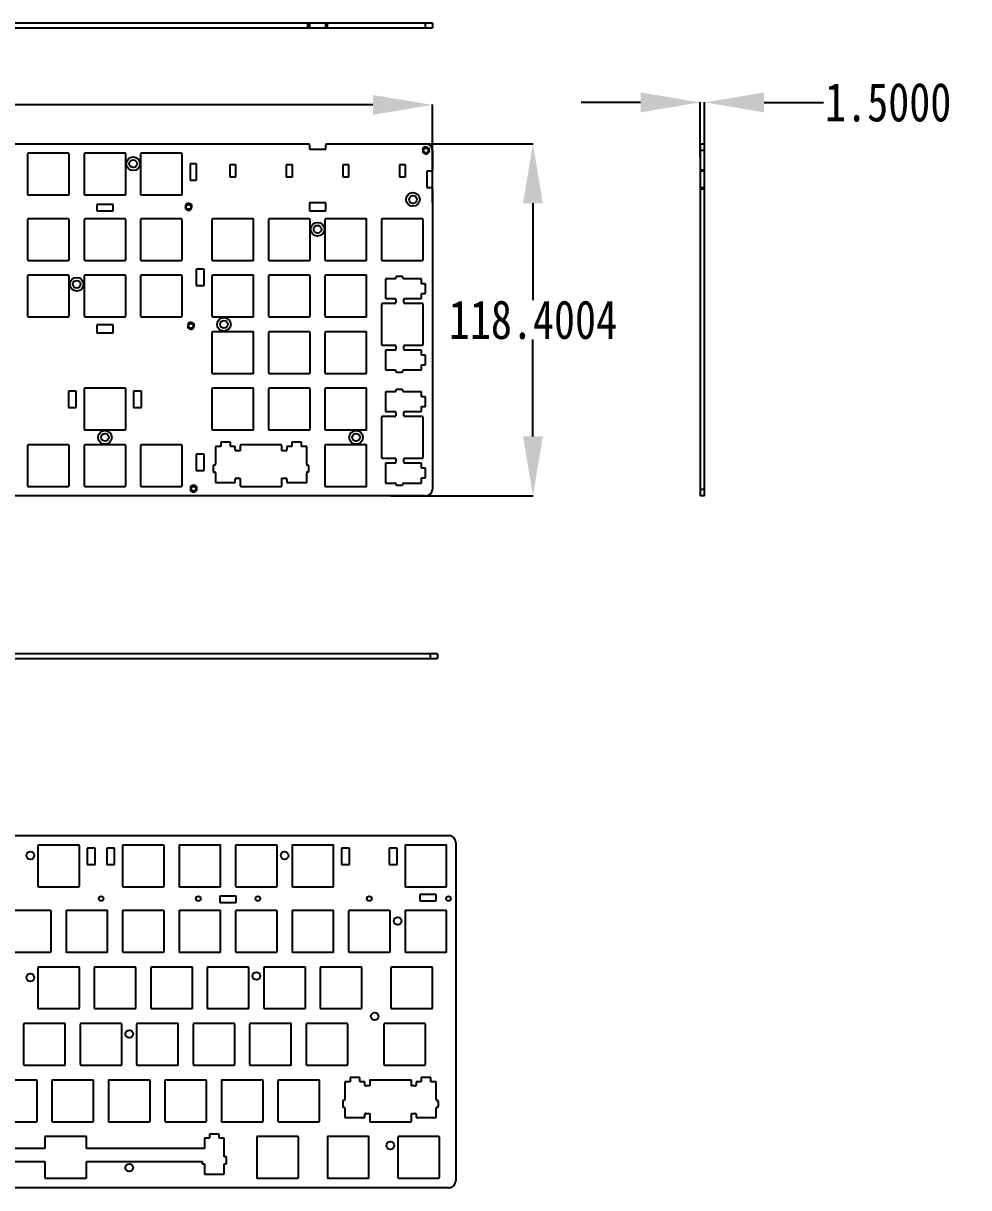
# Model space of a CAD drawing. Header units: inches. Extents: x -279 to 423, y -261 to 131.
# Drawn here: x 105.2 to 423.2, y -260.2 to 131.3 of the extents above; entities that cross this region are included whole.
import ezdxf

# ---------------------------------------------------------------- set-up
doc = ezdxf.new("R2010")
doc.units = ezdxf.units.IN
doc.header["$LTSCALE"] = 3.849519
doc.header["$MEASUREMENT"] = 0
doc.header["$PDMODE"] = 3
doc.header["$PDSIZE"] = 0.3125
doc.layers.get('0').update_dxf_attribs({"linetype": 'CONTINUOUS'})
doc.layers.get('Defpoints').update_dxf_attribs({"linetype": 'CONTINUOUS'})
doc.styles.get("Standard").update_dxf_attribs({"font": 'txt', "width": 0.8})
doc.dimstyles.get("Standard").update_dxf_attribs({"dimtxt": 0.15625, "dimasz": 0.1875, "dimexe": 0.125, "dimexo": 0.0625, "dimgap": 0.09, "dimtad": 0, "dimtih": 1, "dimtoh": 1, "dimzin": 4, "dimdsep": 46, "dimtxsty": 'Standard', "dimblk": '_FILLED', "dimblk1": '_FILLED', "dimblk2": '_FILLED', "dimcen": 0.09, "dimazin": 1, "dimtp": 0.01, "dimtm": 0.01, "dimtfac": 1, "dimtofl": 0, "dimtmove": 0, "dimatfit": 3, "dimldrblk": '_FILLED', "dimfxl": 1, "dimtolj": 1, "dimtzin": 4, "dimarcsym": 0})

# ---------------------------------------------------------------- blocks, each defined once
blk = doc.blocks.new('_FILLED')
at = {"color": 0, "linetype": 'ByBlock'}
blk.add_solid([(0, 0), (-1, 0.167), (-1, -0.167)], dxfattribs=at)
blk = doc.blocks.new('*D1')
at = {"color": 0, "lineweight": -2}
for p, q in [((-186.4, 51.95), (-186.4, 104.01)), ((-166.4, 103.88), (-4.82, 103.88)), ((222.8, 103.88), (61.22, 103.88)), ((242.8, 71.01), (242.8, 104.01))]:
    blk.add_line(p, q, dxfattribs=at)
at = {"layer": 'Defpoints', "color": 0}
for p in [(242.8, 103.88), (242.8, 70.95), (-186.4, 51.89)]:
    blk.add_point(p, dxfattribs=at)
at = {"color": 0, "lineweight": -2, "xscale": 20, "yscale": 20, "zscale": 20, "rotation": 180}
blk.add_blockref('_FILLED', (-186.4, 103.88), dxfattribs=at)
at = {"color": 0, "lineweight": -2, "xscale": 20, "yscale": 20, "zscale": 20}
blk.add_blockref('_FILLED', (242.8, 103.88), dxfattribs=at)
at = {"color": 0, "insert": (28.2, 103.88), "char_height": 13, "attachment_point": 5}
blk.add_mtext('\\A1;429.2010', dxfattribs=at)
blk = doc.blocks.new('*D2')
at = {"color": 0, "lineweight": -2}
for p, q in [((312.85, 104.72), (292.85, 104.72)), ((332.85, 86.23), (332.85, 104.84)), ((334.35, 86.23), (334.35, 104.84)), ((354.35, 104.72), (374.35, 104.72))]:
    blk.add_line(p, q, dxfattribs=at)
at = {"layer": 'Defpoints', "color": 0}
for p in [(334.35, 104.72), (332.85, 86.17), (334.35, 86.17)]:
    blk.add_point(p, dxfattribs=at)
at = {"color": 0, "lineweight": -2, "xscale": 20, "yscale": 20, "zscale": 20}
blk.add_blockref('_FILLED', (332.85, 104.72), dxfattribs=at)
at = {"color": 0, "lineweight": -2, "xscale": 20, "yscale": 20, "zscale": 20, "rotation": 180}
blk.add_blockref('_FILLED', (334.35, 104.72), dxfattribs=at)
at = {"color": 0, "insert": (396.1, 104.72), "char_height": 13, "attachment_point": 5}
blk.add_mtext('\\A1;1.5000', dxfattribs=at)
blk = doc.blocks.new('*D3')
at = {"color": 0, "lineweight": -2}
for p, q in [((228.83, 90.79), (276.76, 90.79)), ((276.63, 70.79), (276.63, 38.18)), ((276.63, -7.61), (276.63, 25)), ((228.83, -27.61), (276.76, -27.61))]:
    blk.add_line(p, q, dxfattribs=at)
at = {"layer": 'Defpoints', "color": 0}
for p in [(228.76, 90.79), (228.76, -27.61), (276.63, -27.61)]:
    blk.add_point(p, dxfattribs=at)
at = {"color": 0, "lineweight": -2, "xscale": 20, "yscale": 20, "zscale": 20}
for p, rotation in [((276.63, 90.79), 90), ((276.63, -27.61), 270)]:
    blk.add_blockref('_FILLED', p, dxfattribs=dict(at, rotation=rotation))
at = {"color": 0, "insert": (276.63, 31.59), "char_height": 13, "attachment_point": 5}
blk.add_mtext('\\A1;118.4004', dxfattribs=at)

msp = doc.modelspace()

# ---------------------------------------------------------------- linework, layer by layer
at = {"color": 7, "linetype": 'Continuous'}
for p, q in [((242.79932, 131.31589), (-186.40168, 131.31589)), ((-186.40168, 129.81589), (242.79932, 129.81589)), ((200.94929, 129.81589), (200.94929, 131.31589)), ((201.44929, 131.31589), (201.44929, 129.81589)), ((206.94929, 129.81589), (206.94929, 131.31589)), ((207.44929, 131.31589), (207.44929, 129.81589)), ((240.49932, 129.81589), (240.49932, 131.31589)), ((242.79932, 131.31589), (242.79932, 129.81589)), ((-184.10168, 90.79466), (200.94929, 90.79466)), ((201.44929, 90.29466), (201.44929, 88.94483)), ((206.94929, 88.94483), (206.94929, 90.29466)), ((207.44929, 90.79466), (240.49932, 90.79466)), ((332.84785, 90.79466), (332.84785, -27.60569)), ((332.84785, 90.79466), (334.34785, 90.79466)), ((334.34785, -27.60569), (334.34785, 90.79466)), ((106.69432, 87.30466), (106.69432, 73.89466)), ((120.39932, 87.59966), (106.98932, 87.59966)), ((120.69432, 73.89466), (120.69432, 87.30466)), ((125.69432, 87.30466), (125.69432, 73.89466)), ((139.39932, 87.59966), (125.98932, 87.59966)), ((139.69432, 73.89466), (139.69432, 87.30466)), ((144.69432, 87.30466), (144.69432, 73.89466)), ((158.39932, 87.59966), (144.98932, 87.59966)), ((158.69432, 73.89466), (158.69432, 87.30466)), ((201.44929, 88.94483), (206.94929, 88.94483)), ((242.79932, 88.49466), (242.79932, 82.09281)), ((334.34785, 88.49466), (332.84785, 88.49466)), ((163.49932, 84.04411), (161.34932, 84.04411)), ((161.34932, 84.04411), (161.34932, 78.54521)), ((163.49932, 78.54521), (163.49932, 84.04411)), ((176.74929, 83.74966), (174.64929, 83.74966)), ((174.64929, 83.74966), (174.64929, 79.64966)), ((176.74929, 79.64966), (176.74929, 83.74966)), ((195.74929, 83.74966), (193.64929, 83.74966)), ((193.64929, 83.74966), (193.64929, 79.64966)), ((195.74929, 79.64966), (195.74929, 83.74966)), ((214.74929, 83.74966), (212.64929, 83.74966)), ((212.64929, 83.74966), (212.64929, 79.64966)), ((214.74929, 79.64966), (214.74929, 83.74966)), ((233.81485, 83.74966), (231.71485, 83.74966)), ((231.71485, 83.74966), (231.71485, 79.64966)), ((233.81485, 79.64966), (233.81485, 83.74966)), ((161.34932, 78.54521), (163.49932, 78.54521)), ((174.64929, 79.64966), (176.74929, 79.64966)), ((193.64929, 79.64966), (195.74929, 79.64966)), ((212.64929, 79.64966), (214.74929, 79.64966)), ((231.71485, 79.64966), (233.81485, 79.64966)), ((242.29932, 81.59281), (240.94915, 81.59281)), ((240.94915, 81.59281), (240.94915, 76.09391)), ((332.84785, 82.09281), (334.34785, 82.09281)), ((334.34785, 81.59281), (332.84785, 81.59281)), ((240.94915, 76.09391), (242.29932, 76.09391)), ((242.79932, 75.59391), (242.79932, -25.30569)), ((332.84785, 76.09391), (334.34785, 76.09391)), ((334.34785, 75.59391), (332.84785, 75.59391)), ((106.98932, 73.59966), (120.39932, 73.59966)), ((125.98932, 73.59966), (139.39932, 73.59966)), ((144.98932, 73.59966), (158.39932, 73.59966)), ((206.94929, 70.89466), (201.44929, 70.89466)), ((201.44929, 70.89466), (201.44929, 68.24466)), ((206.94929, 68.24466), (206.94929, 70.89466)), ((135.44877, 70.39468), (129.94987, 70.39468)), ((129.94987, 70.39468), (129.94987, 68.24468)), ((129.94987, 68.24468), (135.44877, 68.24468)), ((135.44877, 68.24468), (135.44877, 70.39468)), ((201.44929, 68.24466), (206.94929, 68.24466)), ((106.69432, 65.30131), (106.69432, 51.89131)), ((120.39932, 65.59631), (106.98932, 65.59631)), ((120.69432, 51.89131), (120.69432, 65.30131)), ((125.69432, 65.30131), (125.69432, 51.89131)), ((139.39932, 65.59631), (125.98932, 65.59631)), ((139.69432, 51.89131), (139.69432, 65.30131)), ((144.69432, 65.30131), (144.69432, 51.89131)), ((158.39932, 65.59631), (144.98932, 65.59631)), ((158.69432, 51.89131), (158.69432, 65.30131)), ((168.69432, 65.30131), (168.69432, 51.89131)), ((182.39932, 65.59631), (168.98932, 65.59631)), ((182.69432, 51.89131), (182.69432, 65.30131)), ((187.69432, 65.30131), (187.69432, 51.89131)), ((201.39932, 65.59631), (187.98932, 65.59631)), ((201.69432, 51.89131), (201.69432, 65.30131)), ((206.69432, 65.30131), (206.69432, 51.89131)), ((220.39932, 65.59631), (206.98932, 65.59631)), ((220.69432, 51.89131), (220.69432, 65.30131)), ((225.69432, 65.30131), (225.69432, 51.89131)), ((239.39932, 65.59631), (225.98932, 65.59631)), ((239.69432, 51.89131), (239.69432, 65.30131)), ((106.98932, 51.59631), (120.39932, 51.59631)), ((125.98932, 51.59631), (139.39932, 51.59631)), ((144.98932, 51.59631), (158.39932, 51.59631)), ((168.98932, 51.59631), (182.39932, 51.59631)), ((187.98932, 51.59631), (201.39932, 51.59631)), ((206.98932, 51.59631), (220.39932, 51.59631)), ((225.98932, 51.59631), (239.39932, 51.59631)), ((166.05424, 48.64411), (163.40424, 48.64411)), ((163.40424, 48.64411), (163.40424, 43.14521)), ((166.05424, 43.14521), (166.05424, 48.64411)), ((106.69432, 46.30131), (106.69432, 32.89131)), ((120.39932, 46.59631), (106.98932, 46.59631)), ((120.69432, 32.89131), (120.69432, 46.30131)), ((125.69432, 46.30131), (125.69432, 32.89131)), ((139.39932, 46.59631), (125.98932, 46.59631)), ((139.69432, 32.89131), (139.69432, 46.30131)), ((144.69432, 46.30131), (144.69432, 32.89131)), ((158.39932, 46.59631), (144.98932, 46.59631)), ((158.69432, 32.89131), (158.69432, 46.30131)), ((163.40424, 43.14521), (166.05424, 43.14521)), ((168.69432, 46.30131), (168.69432, 32.89131)), ((182.39932, 46.59631), (168.98932, 46.59631)), ((182.69432, 32.89131), (182.69432, 46.30131)), ((187.69432, 46.30131), (187.69432, 32.89131)), ((201.39932, 46.59631), (187.98932, 46.59631)), ((201.69432, 32.89131), (201.69432, 46.30131)), ((206.69432, 46.30131), (206.69432, 32.89131)), ((220.39932, 46.59631), (206.98932, 46.59631)), ((220.69432, 32.89131), (220.69432, 46.30131)), ((230.24432, 45.44631), (227.04432, 45.44631)), ((227.04432, 45.44631), (227.04432, 38.74631)), ((230.54432, 45.87131), (230.54432, 45.74631)), ((232.54432, 46.17131), (230.84432, 46.17131)), ((232.84432, 45.74631), (232.84432, 45.87131)), ((239.14432, 45.44631), (233.14432, 45.44631)), ((239.14432, 43.67131), (239.14432, 45.44631)), ((240.54432, 43.67131), (239.14432, 43.67131)), ((240.54432, 40.42131), (240.54432, 43.67131)), ((239.14432, 40.42131), (240.54432, 40.42131)), ((239.14432, 38.74631), (239.14432, 40.42131)), ((225.69432, 36.77631), (225.69432, 23.40631)), ((230.19432, 37.09131), (226.00932, 37.09131)), ((227.04432, 38.74631), (230.19432, 38.74631)), ((230.49432, 38.44631), (230.49432, 37.39131)), ((233.19432, 37.39131), (233.19432, 38.44631)), ((233.49432, 38.74631), (239.14432, 38.74631)), ((239.37932, 37.09131), (233.49432, 37.09131)), ((239.69432, 23.40631), (239.69432, 36.77631)), ((106.98932, 32.59631), (120.39932, 32.59631)), ((125.98932, 32.59631), (139.39932, 32.59631)), ((144.98932, 32.59631), (158.39932, 32.59631)), ((168.98932, 32.59631), (182.39932, 32.59631)), ((187.98932, 32.59631), (201.39932, 32.59631)), ((206.98932, 32.59631), (220.39932, 32.59631)), ((135.44877, 29.94466), (129.94987, 29.94466)), ((129.94987, 29.94466), (129.94987, 27.29466)), ((135.44877, 27.29466), (135.44877, 29.94466)), ((182.39932, 27.59631), (168.98932, 27.59631)), ((201.39932, 27.59631), (187.98932, 27.59631)), ((220.39932, 27.59631), (206.98932, 27.59631)), ((129.94987, 27.29466), (135.44877, 27.29466)), ((168.69432, 27.30131), (168.69432, 13.89131)), ((182.69432, 13.89131), (182.69432, 27.30131)), ((187.69432, 27.30131), (187.69432, 13.89131)), ((201.69432, 13.89131), (201.69432, 27.30131)), ((206.69432, 27.30131), (206.69432, 13.89131)), ((220.69432, 13.89131), (220.69432, 27.30131)), ((226.00932, 23.09131), (230.19432, 23.09131)), ((230.19432, 21.44631), (227.04432, 21.44631)), ((227.04432, 21.44631), (227.04432, 14.74631)), ((230.49432, 22.79131), (230.49432, 21.74631)), ((233.19432, 21.74631), (233.19432, 22.79131)), ((233.49432, 23.09131), (239.37932, 23.09131)), ((239.14432, 21.44631), (233.49432, 21.44631)), ((239.14432, 19.77131), (239.14432, 21.44631)), ((240.54432, 19.77131), (239.14432, 19.77131)), ((240.54432, 16.52131), (240.54432, 19.77131)), ((239.14432, 16.52131), (240.54432, 16.52131)), ((239.14432, 14.74631), (239.14432, 16.52131)), ((168.98932, 13.59631), (182.39932, 13.59631)), ((187.98932, 13.59631), (201.39932, 13.59631)), ((206.98932, 13.59631), (220.39932, 13.59631)), ((227.04432, 14.74631), (230.24432, 14.74631)), ((230.54432, 14.44631), (230.54432, 14.32131)), ((230.84432, 14.02131), (232.54432, 14.02131)), ((232.84432, 14.32131), (232.84432, 14.44631)), ((233.14432, 14.74631), (239.14432, 14.74631)), ((125.69432, 8.30131), (125.69432, -5.10869)), ((139.39932, 8.59631), (125.98932, 8.59631)), ((139.69432, -5.10869), (139.69432, 8.30131)), ((168.69432, 8.30131), (168.69432, -5.10869)), ((182.39932, 8.59631), (168.98932, 8.59631)), ((182.69432, -5.10869), (182.69432, 8.30131)), ((187.69432, 8.30131), (187.69432, -5.10869)), ((201.39932, 8.59631), (187.98932, 8.59631)), ((201.69432, -5.10869), (201.69432, 8.30131)), ((206.69432, 8.30131), (206.69432, -5.10869)), ((220.39932, 8.59631), (206.98932, 8.59631)), ((220.69432, -5.10869), (220.69432, 8.30131)), ((230.54432, 7.87131), (230.54432, 7.74631)), ((232.54432, 8.17131), (230.84432, 8.17131)), ((232.84432, 7.74631), (232.84432, 7.87131)), ((123.04932, 7.64411), (120.39932, 7.64411)), ((120.39932, 7.64411), (120.39932, 2.14521)), ((123.04932, 2.14521), (123.04932, 7.64411)), ((144.99932, 7.64411), (142.34932, 7.64411)), ((142.34932, 7.64411), (142.34932, 2.14521)), ((144.99932, 2.14521), (144.99932, 7.64411)), ((230.24432, 7.44631), (227.04432, 7.44631)), ((227.04432, 7.44631), (227.04432, 0.74631)), ((239.14432, 7.44631), (233.14432, 7.44631)), ((239.14432, 5.67131), (239.14432, 7.44631)), ((240.54432, 5.67131), (239.14432, 5.67131)), ((240.54432, 2.42131), (240.54432, 5.67131)), ((120.39932, 2.14521), (123.04932, 2.14521)), ((142.34932, 2.14521), (144.99932, 2.14521)), ((227.04432, 0.74631), (230.19432, 0.74631)), ((230.49432, 0.44631), (230.49432, -0.60869)), ((233.19432, -0.60869), (233.19432, 0.44631)), ((233.49432, 0.74631), (239.14432, 0.74631)), ((239.14432, 2.42131), (240.54432, 2.42131)), ((239.14432, 0.74631), (239.14432, 2.42131)), ((225.69432, -1.22369), (225.69432, -14.59369)), ((230.19432, -0.90869), (226.00932, -0.90869)), ((239.37932, -0.90869), (233.49432, -0.90869)), ((239.69432, -14.59369), (239.69432, -1.22369)), ((125.98932, -5.40369), (139.39932, -5.40369)), ((168.98932, -5.40369), (182.39932, -5.40369)), ((187.98932, -5.40369), (201.39932, -5.40369)), ((206.98932, -5.40369), (220.39932, -5.40369)), ((106.69432, -10.69869), (106.69432, -24.10869)), ((120.39932, -10.40369), (106.98932, -10.40369)), ((120.69432, -24.10869), (120.69432, -10.69869)), ((125.69432, -10.69869), (125.69432, -24.10869)), ((139.39932, -10.40369), (125.98932, -10.40369)), ((139.69432, -24.10869), (139.69432, -10.69869)), ((144.69432, -10.69869), (144.69432, -24.10869)), ((158.39932, -10.40369), (144.98932, -10.40369)), ((158.69432, -24.10869), (158.69432, -10.69869)), ((171.61932, -10.95369), (169.84432, -10.95369)), ((169.84432, -10.95369), (169.84432, -16.95369)), ((174.86932, -9.55369), (171.61932, -9.55369)), ((171.61932, -9.55369), (171.61932, -10.95369)), ((174.86932, -10.95369), (174.86932, -9.55369)), ((176.54432, -10.95369), (174.86932, -10.95369)), ((176.54432, -12.10369), (176.54432, -10.95369)), ((178.19932, -10.71869), (178.19932, -12.40369)), ((191.88432, -10.40369), (178.51432, -10.40369)), ((192.19932, -12.40369), (192.19932, -10.71869)), ((195.51932, -10.95369), (193.84432, -10.95369)), ((193.84432, -10.95369), (193.84432, -12.10369)), ((198.76932, -9.55369), (195.51932, -9.55369)), ((195.51932, -9.55369), (195.51932, -10.95369)), ((198.76932, -10.95369), (198.76932, -9.55369)), ((200.54432, -10.95369), (198.76932, -10.95369)), ((200.54432, -16.95369), (200.54432, -10.95369)), ((206.69432, -10.69869), (206.69432, -24.10869)), ((220.39932, -10.40369), (206.98932, -10.40369)), ((220.69432, -24.10869), (220.69432, -10.69869)), ((166.05424, -13.57498), (163.40424, -13.57498)), ((163.40424, -13.57498), (163.40424, -19.07499)), ((166.05424, -19.07498), (166.05424, -13.57498)), ((178.19932, -12.40369), (176.84432, -12.40369)), ((193.54432, -12.40369), (192.19932, -12.40369)), ((226.00932, -14.90869), (230.19432, -14.90869)), ((230.49432, -15.20869), (230.49432, -16.25369)), ((233.19432, -16.25369), (233.19432, -15.20869)), ((233.49432, -14.90869), (239.37932, -14.90869)), ((163.40424, -19.07499), (166.05424, -19.07498)), ((169.11932, -17.55369), (169.11932, -19.25369)), ((169.54432, -17.25369), (169.41932, -17.25369)), ((169.41932, -19.55369), (169.54432, -19.55369)), ((200.96932, -17.25369), (200.84432, -17.25369)), ((200.84432, -19.55369), (200.96932, -19.55369)), ((201.26932, -19.25369), (201.26932, -17.55369)), ((230.19432, -16.55369), (227.04432, -16.55369)), ((227.04432, -16.55369), (227.04432, -23.25369)), ((239.14432, -16.55369), (233.49432, -16.55369)), ((239.14432, -18.22869), (239.14432, -16.55369)), ((240.54432, -18.22869), (239.14432, -18.22869)), ((240.54432, -21.47869), (240.54432, -18.22869)), ((169.84432, -19.85369), (169.84432, -23.05369)), ((169.84432, -23.05369), (176.54432, -23.05369)), ((176.54432, -23.05369), (176.54432, -21.90369)), ((176.84432, -21.60369), (178.19932, -21.60369)), ((178.19932, -21.60369), (178.19932, -24.08869)), ((192.19932, -21.60369), (193.54432, -21.60369)), ((192.19932, -24.08869), (192.19932, -21.60369)), ((193.84432, -21.90369), (193.84432, -23.05369)), ((193.84432, -23.05369), (200.54432, -23.05369)), ((200.54432, -23.05369), (200.54432, -19.85369)), ((227.04432, -23.25369), (230.24432, -23.25369)), ((233.14432, -23.25369), (239.14432, -23.25369)), ((239.14432, -21.47869), (240.54432, -21.47869)), ((239.14432, -23.25369), (239.14432, -21.47869)), ((106.98932, -24.40369), (120.39932, -24.40369)), ((125.98932, -24.40369), (139.39932, -24.40369)), ((144.98932, -24.40369), (158.39932, -24.40369)), ((178.51432, -24.40369), (191.88432, -24.40369)), ((206.98932, -24.40369), (220.39932, -24.40369)), ((230.54432, -23.55369), (230.54432, -23.67869)), ((230.84432, -23.97869), (232.54432, -23.97869)), ((232.84432, -23.67869), (232.84432, -23.55369)), ((332.84785, -25.30569), (334.34785, -25.30569)), ((240.49932, -27.60569), (-184.10168, -27.60569)), ((334.34785, -27.60569), (332.84785, -27.60569)), ((244.51434, -80.70435), (-184.68666, -80.70435)), ((-184.68666, -82.20435), (244.51434, -82.20435)), ((242.21434, -82.20435), (242.21434, -80.70435)), ((244.51434, -80.70435), (244.51434, -82.20435)), ((-136.64358, -141.78159), (248.40739, -141.78159)), ((250.70739, -144.08159), (250.70739, -257.88194)), ((110.11139, -145.27159), (110.11139, -158.68159)), ((123.81639, -144.97659), (110.40639, -144.97659)), ((124.11139, -158.68159), (124.11139, -145.27159)), ((126.75644, -146.03214), (126.75642, -151.53104)), ((129.40643, -146.03214), (126.75644, -146.03214)), ((129.40642, -151.53104), (129.40643, -146.03214)), ((135.95644, -146.03214), (133.30644, -146.03214)), ((133.30644, -146.03214), (133.30646, -151.53104)), ((135.95646, -151.53104), (135.95644, -146.03214)), ((138.61139, -145.27159), (138.61139, -158.68159)), ((152.31639, -144.97659), (138.90639, -144.97659)), ((152.61139, -158.68159), (152.61139, -145.27159)), ((157.61139, -145.27159), (157.61139, -158.68159)), ((171.31639, -144.97659), (157.90639, -144.97659)), ((171.61139, -158.68159), (171.61139, -145.27159)), ((176.61139, -145.27159), (176.61139, -158.68159)), ((190.31639, -144.97659), (176.90639, -144.97659)), ((190.61139, -158.68159), (190.61139, -145.27159)), ((195.61139, -145.27159), (195.61139, -158.68159)), ((209.31639, -144.97659), (195.90639, -144.97659)), ((209.61139, -158.68159), (209.61139, -145.27159)), ((214.90637, -146.03214), (212.25637, -146.03214)), ((212.25637, -146.03214), (212.25637, -151.53104)), ((214.90637, -151.53104), (214.90637, -146.03214)), ((230.95644, -146.03214), (228.30644, -146.03214)), ((228.30644, -146.03214), (228.30646, -151.53104)), ((230.95646, -151.53104), (230.95644, -146.03214)), ((233.61139, -145.27159), (233.61139, -158.68159)), ((247.31639, -144.97659), (233.90639, -144.97659)), ((247.61139, -158.68159), (247.61139, -145.27159)), ((126.75642, -151.53104), (129.40642, -151.53104)), ((133.30646, -151.53104), (135.95646, -151.53104)), ((212.25637, -151.53104), (214.90637, -151.53104)), ((228.30646, -151.53104), (230.95646, -151.53104)), ((110.40639, -158.97659), (123.81639, -158.97659)), ((138.90639, -158.97659), (152.31639, -158.97659)), ((157.90639, -158.97659), (171.31639, -158.97659)), ((176.90639, -158.97659), (190.31639, -158.97659)), ((195.90639, -158.97659), (209.31639, -158.97659)), ((233.90639, -158.97659), (247.31639, -158.97659)), ((176.85587, -162.18158), (171.35697, -162.18158)), ((171.35697, -162.18158), (171.35697, -164.33158)), ((171.35697, -164.33158), (176.85587, -164.33158)), ((176.85587, -164.33158), (176.85587, -162.18158)), ((244.12641, -161.63159), (238.62637, -161.63159)), ((238.62637, -161.63159), (238.62637, -163.78159)), ((238.62637, -163.78159), (244.12641, -163.78159)), ((244.12641, -163.78159), (244.12641, -161.63159)), ((114.31639, -166.97994), (100.90639, -166.97994)), ((114.61139, -180.68494), (114.61139, -167.27494)), ((119.61139, -167.27494), (119.61139, -180.68494)), ((133.31639, -166.97994), (119.90639, -166.97994)), ((133.61139, -180.68494), (133.61139, -167.27494)), ((152.31639, -166.97994), (138.61139, -166.97994)), ((138.61139, -166.97994), (138.61139, -180.68494)), ((152.61139, -180.68494), (152.61139, -167.27494)), ((157.61139, -167.27494), (157.61139, -180.68494)), ((171.31639, -166.97994), (157.90639, -166.97994)), ((171.61139, -180.68494), (171.61139, -167.27494)), ((176.61139, -167.27494), (176.61139, -180.68494)), ((190.31639, -166.97994), (176.90639, -166.97994)), ((190.61139, -180.68494), (190.61139, -167.27494)), ((195.61139, -167.27494), (195.61139, -180.68494)), ((209.31639, -166.97994), (195.90639, -166.97994)), ((209.61139, -180.68494), (209.61139, -167.27494)), ((214.61139, -167.27494), (214.61139, -180.68494)), ((228.31639, -166.97994), (214.90639, -166.97994)), ((228.61139, -180.68494), (228.61139, -167.27494)), ((233.61139, -167.27494), (233.61139, -180.68494)), ((247.31639, -166.97994), (233.90639, -166.97994)), ((247.61139, -180.68494), (247.61139, -167.27494)), ((100.90639, -180.97994), (114.31639, -180.97994)), ((119.90639, -180.97994), (133.31639, -180.97994)), ((138.90639, -180.97994), (152.31639, -180.97994)), ((157.90639, -180.97994), (171.31639, -180.97994)), ((176.90639, -180.97994), (190.31639, -180.97994)), ((195.90639, -180.97994), (209.31639, -180.97994)), ((214.90639, -180.97994), (228.31639, -180.97994)), ((233.90639, -180.97994), (247.31639, -180.97994)), ((110.11139, -186.27494), (110.11139, -199.68494)), ((123.81639, -185.97994), (110.40639, -185.97994)), ((124.11139, -199.68494), (124.11139, -186.27494)), ((129.11139, -186.27494), (129.11139, -199.68494)), ((142.81639, -185.97994), (129.40639, -185.97994)), ((143.11139, -199.68494), (143.11139, -186.27494)), ((148.11139, -186.27494), (148.11139, -199.68494)), ((162.11139, -185.97994), (148.40639, -185.97994)), ((162.11139, -199.97994), (162.11139, -185.97994)), ((180.81639, -185.97994), (167.11139, -185.97994)), ((167.11139, -185.97994), (167.11139, -199.97994)), ((181.11139, -199.68494), (181.11139, -186.27494)), ((186.11139, -186.27494), (186.11139, -199.68494)), ((199.81639, -185.97994), (186.40639, -185.97994)), ((200.11139, -199.68494), (200.11139, -186.27494)), ((205.11139, -186.27494), (205.11139, -199.68494)), ((218.81639, -185.97994), (205.40639, -185.97994)), ((219.11139, -199.68494), (219.11139, -186.27494)), ((228.86139, -186.27494), (228.86139, -199.68494)), ((242.56639, -185.97994), (229.15639, -185.97994)), ((242.86139, -199.68494), (242.86139, -186.27494)), ((110.40639, -199.97994), (123.81639, -199.97994)), ((129.40639, -199.97994), (142.81639, -199.97994)), ((148.40639, -199.97994), (162.11139, -199.97994)), ((167.11139, -199.97994), (180.81639, -199.97994)), ((186.40639, -199.97994), (199.81639, -199.97994)), ((205.40639, -199.97994), (218.81639, -199.97994)), ((229.15639, -199.97994), (242.56639, -199.97994)), ((105.36139, -205.27494), (105.36139, -218.68494)), ((119.06639, -204.97994), (105.65639, -204.97994)), ((119.36139, -218.68494), (119.36139, -205.27494)), ((124.36139, -205.27494), (124.36139, -218.68494)), ((138.06639, -204.97994), (124.65639, -204.97994)), ((138.36139, -218.68494), (138.36139, -205.27494)), ((143.36139, -205.27494), (143.36139, -218.68494)), ((157.06639, -204.97994), (143.65639, -204.97994)), ((157.36139, -218.68494), (157.36139, -205.27494)), ((162.36139, -205.27494), (162.36139, -218.68494)), ((176.06639, -204.97994), (162.65639, -204.97994)), ((176.36139, -218.68494), (176.36139, -205.27494)), ((181.36139, -205.27494), (181.36139, -218.68494)), ((195.06639, -204.97994), (181.65639, -204.97994)), ((195.36139, -218.68494), (195.36139, -205.27494)), ((200.36139, -205.27494), (200.36139, -218.68494)), ((214.06639, -204.97994), (200.65639, -204.97994)), ((214.36139, -218.68494), (214.36139, -205.27494)), ((226.48639, -205.27494), (226.48639, -218.68494)), ((240.19139, -204.97994), (226.78139, -204.97994)), ((240.48639, -218.68494), (240.48639, -205.27494)), ((105.65639, -218.97994), (119.06639, -218.97994)), ((124.65639, -218.97994), (138.06639, -218.97994)), ((143.65639, -218.97994), (157.06639, -218.97994)), ((162.65639, -218.97994), (176.06639, -218.97994)), ((181.65639, -218.97994), (195.06639, -218.97994)), ((200.65639, -218.97994), (214.06639, -218.97994)), ((226.78139, -218.97994), (240.19139, -218.97994)), ((218.41639, -223.12994), (215.16639, -223.12994)), ((215.16639, -223.12994), (215.16639, -224.52994)), ((218.41639, -224.52994), (218.41639, -223.12994)), ((242.31639, -223.12994), (239.06639, -223.12994)), ((239.06639, -223.12994), (239.06639, -224.52994)), ((242.31639, -224.52994), (242.31639, -223.12994)), ((109.56639, -223.97994), (96.15639, -223.97994)), ((109.86139, -237.68494), (109.86139, -224.27494)), ((114.86139, -224.27494), (114.86139, -237.68494)), ((128.56639, -223.97994), (115.15639, -223.97994)), ((128.86139, -237.68494), (128.86139, -224.27494)), ((133.86139, -224.27494), (133.86139, -237.68494)), ((147.56639, -223.97994), (134.15639, -223.97994)), ((147.86139, -237.68494), (147.86139, -224.27494)), ((152.86139, -224.27494), (152.86139, -237.68494)), ((166.56639, -223.97994), (153.15639, -223.97994)), ((166.86139, -237.68494), (166.86139, -224.27494)), ((171.86139, -224.27494), (171.86139, -237.68494)), ((185.56639, -223.97994), (172.15639, -223.97994)), ((185.86139, -237.68494), (185.86139, -224.27494)), ((190.86139, -224.27494), (190.86139, -237.68494)), ((204.56639, -223.97994), (191.15639, -223.97994)), ((204.86139, -237.68494), (204.86139, -224.27494)), ((215.16639, -224.52994), (213.39139, -224.52994)), ((213.39139, -224.52994), (213.39139, -230.52994)), ((220.09139, -224.52994), (218.41639, -224.52994)), ((220.09139, -225.67994), (220.09139, -224.52994)), ((221.73639, -225.97994), (220.39139, -225.97994)), ((221.73639, -224.29494), (221.73639, -225.97994)), ((235.42139, -223.97994), (222.05139, -223.97994)), ((235.73639, -225.97994), (235.73639, -224.29494)), ((237.09139, -225.97994), (235.73639, -225.97994)), ((239.06639, -224.52994), (237.39139, -224.52994)), ((237.39139, -224.52994), (237.39139, -225.67994)), ((244.09139, -224.52994), (242.31639, -224.52994)), ((244.09139, -230.52994), (244.09139, -224.52994)), ((213.09139, -230.82994), (212.96639, -230.82994)), ((244.51639, -230.82994), (244.39139, -230.82994)), ((212.66639, -231.12994), (212.66639, -232.82994)), ((212.96639, -233.12994), (213.09139, -233.12994)), ((213.39139, -233.42994), (213.39139, -236.62994)), ((244.09139, -236.62994), (244.09139, -233.42994)), ((244.39139, -233.12994), (244.51639, -233.12994)), ((244.81639, -232.82994), (244.81639, -231.12994)), ((96.15639, -237.97994), (109.56639, -237.97994)), ((115.15639, -237.97994), (128.56639, -237.97994)), ((134.15639, -237.97994), (147.56639, -237.97994)), ((153.15639, -237.97994), (166.56639, -237.97994)), ((172.15639, -237.97994), (185.56639, -237.97994)), ((191.15639, -237.97994), (204.56639, -237.97994)), ((213.39139, -236.62994), (220.09139, -236.62994)), ((220.09139, -236.62994), (220.09139, -235.47994)), ((220.39139, -235.17994), (221.73639, -235.17994)), ((221.73639, -235.17994), (221.73639, -237.66494)), ((222.05139, -237.97994), (235.42139, -237.97994)), ((235.73639, -235.17994), (237.09139, -235.17994)), ((235.73639, -237.66494), (235.73639, -235.17994)), ((237.39139, -235.47994), (237.39139, -236.62994)), ((237.39139, -236.62994), (244.09139, -236.62994)), ((171.16139, -242.12994), (167.91139, -242.12994)), ((167.91139, -242.12994), (167.91139, -243.52994)), ((171.16139, -243.52994), (171.16139, -242.12994)), ((126.48639, -242.97994), (112.48639, -242.97994)), ((112.48639, -242.97994), (112.48639, -247.02994)), ((126.48639, -247.02994), (126.48639, -242.97994)), ((167.91139, -243.52994), (166.13639, -243.52994)), ((166.13639, -243.52994), (166.13639, -247.02994)), ((172.83639, -243.52994), (171.16139, -243.52994)), ((172.83639, -249.82994), (172.83639, -243.52994)), ((183.73639, -243.27494), (183.73639, -256.68494)), ((197.44139, -242.97994), (184.03139, -242.97994)), ((197.73639, -256.68494), (197.73639, -243.27494)), ((207.48639, -243.27494), (207.48639, -256.68494)), ((221.19139, -242.97994), (207.78139, -242.97994)), ((221.48639, -256.68494), (221.48639, -243.27494)), ((231.23639, -243.27494), (231.23639, -256.68494)), ((244.94139, -242.97994), (231.53139, -242.97994)), ((245.23639, -256.68494), (245.23639, -243.27494)), ((112.48639, -247.02994), (72.83639, -247.02994)), ((166.13639, -247.02994), (126.48639, -247.02994)), ((173.56139, -249.82994), (172.83639, -249.82994)), ((173.56139, -252.12994), (173.56139, -249.82994)), ((73.56139, -251.32994), (112.48639, -251.32994)), ((112.48639, -251.32994), (112.48639, -256.97994)), ((126.48639, -251.32994), (165.41139, -251.32994)), ((126.48639, -256.97994), (126.48639, -251.32994)), ((165.41139, -251.32994), (165.41139, -252.12994)), ((165.41139, -252.12994), (166.13639, -252.12994)), ((166.13639, -252.12994), (166.13639, -255.62994)), ((172.83639, -252.12994), (173.56139, -252.12994)), ((172.83639, -255.62994), (172.83639, -252.12994)), ((112.48639, -256.97994), (126.48639, -256.97994)), ((166.13639, -255.62994), (172.83639, -255.62994)), ((184.03139, -256.97994), (197.44139, -256.97994)), ((207.78139, -256.97994), (221.19139, -256.97994)), ((231.53139, -256.97994), (244.94139, -256.97994)), ((248.40739, -260.18194), (-176.19361, -260.18194))]:
    msp.add_line(p, q, dxfattribs=at)
for centre, radius in [((142.19432, 84.08466), 2.3), ((240.64529, 88.54064), 0.8), ((142.19432, 84.08466), 1.3), ((236.27632, 72.08131), 2.3), ((236.27632, 72.08131), 1.3), ((160.8, 69.59466), 0.8), ((204.19432, 62.08131), 2.3), ((204.19432, 62.08131), 1.3), ((123.19432, 43.58131), 2.3), ((123.19432, 43.58131), 1.3), ((172.70932, 30.09631), 2.3), ((172.70932, 30.09631), 1.3), ((161.59932, 29.58535), 0.8), ((132.69432, -7.90369), 2.3), ((132.69432, -7.90369), 1.3), ((217.17932, -7.90369), 2.3), ((217.17932, -7.90369), 1.3), ((162.49932, -25.17034), 0.8), ((107.61139, -148.49159), 1.3), ((193.11139, -148.49159), 1.3), ((131.39607, -162.98159), 0.8), ((164.10642, -162.98159), 0.8), ((184.10642, -162.98159), 0.8), ((221.60643, -162.98159), 0.8), ((248.1964, -162.98159), 0.8), ((231.11139, -170.49494), 1.3), ((183.61139, -188.99494), 1.3), ((107.61139, -189.49494), 1.3), ((223.43639, -202.59494), 1.3), ((140.86139, -208.49494), 1.3), ((228.69139, -245.99494), 1.3), ((140.86139, -253.46494), 1.3)]:
    msp.add_circle(centre, radius, dxfattribs=at)
for centre, radius, start, end in [((200.94929, 90.29466), 0.5, 0, 90), ((207.44929, 90.29466), 0.5, 90, 180), ((240.49932, 88.49466), 2.3, 0, 90), ((106.98932, 87.30466), 0.295, 90, 180), ((120.39932, 87.30466), 0.295, 0, 90), ((125.98932, 87.30466), 0.295, 90, 180), ((139.39932, 87.30466), 0.295, 0, 90), ((144.98932, 87.30466), 0.295, 90, 180), ((158.39932, 87.30466), 0.295, 0, 90), ((240.64529, 88.54064), 1.15, 180, 176.3942034), ((242.29932, 82.09281), 0.5, 270, 360), ((242.29932, 75.59391), 0.5, 0, 90), ((106.98932, 73.89466), 0.295, 180, 270), ((120.39932, 73.89466), 0.295, 270, 360), ((125.98932, 73.89466), 0.295, 180, 270), ((139.39932, 73.89466), 0.295, 270, 360), ((144.98932, 73.89466), 0.295, 180, 270), ((158.39932, 73.89466), 0.295, 270, 360), ((160.8, 69.59466), 1.15, 180, 176.3942034), ((106.98932, 65.30131), 0.295, 90, 180), ((120.39932, 65.30131), 0.295, 0, 90), ((125.98932, 65.30131), 0.295, 90, 180), ((139.39932, 65.30131), 0.295, 0, 90), ((144.98932, 65.30131), 0.295, 90, 180), ((158.39932, 65.30131), 0.295, 0, 90), ((168.98932, 65.30131), 0.295, 90, 180), ((182.39932, 65.30131), 0.295, 0, 90), ((187.98932, 65.30131), 0.295, 90, 180), ((201.39932, 65.30131), 0.295, 0, 90), ((206.98932, 65.30131), 0.295, 90, 180), ((220.39932, 65.30131), 0.295, 0, 90), ((225.98932, 65.30131), 0.295, 90, 180), ((239.39932, 65.30131), 0.295, 0, 90), ((106.98932, 51.89131), 0.295, 180, 270), ((120.39932, 51.89131), 0.295, 270, 360), ((125.98932, 51.89131), 0.295, 180, 270), ((139.39932, 51.89131), 0.295, 270, 360), ((144.98932, 51.89131), 0.295, 180, 270), ((158.39932, 51.89131), 0.295, 270, 360), ((168.98932, 51.89131), 0.295, 180, 270), ((182.39932, 51.89131), 0.295, 270, 360), ((187.98932, 51.89131), 0.295, 180, 270), ((201.39932, 51.89131), 0.295, 270, 360), ((206.98932, 51.89131), 0.295, 180, 270), ((220.39932, 51.89131), 0.295, 270, 360), ((225.98932, 51.89131), 0.295, 180, 270), ((239.39932, 51.89131), 0.295, 270, 360), ((106.98932, 46.30131), 0.295, 90, 180), ((120.39932, 46.30131), 0.295, 0, 90), ((125.98932, 46.30131), 0.295, 90, 180), ((139.39932, 46.30131), 0.295, 0, 90), ((144.98932, 46.30131), 0.295, 90, 180), ((158.39932, 46.30131), 0.295, 0, 90), ((168.98932, 46.30131), 0.295, 90, 180), ((182.39932, 46.30131), 0.295, 0, 90), ((187.98932, 46.30131), 0.295, 90, 180), ((201.39932, 46.30131), 0.295, 0, 90), ((206.98932, 46.30131), 0.295, 90, 180), ((220.39932, 46.30131), 0.295, 0, 90), ((230.24432, 45.74631), 0.3, 270, 360), ((230.84432, 45.87131), 0.3, 90, 180), ((232.54432, 45.87131), 0.3, 0, 90), ((233.14432, 45.74631), 0.3, 180, 270), ((226.00932, 36.77631), 0.315, 90, 180), ((230.19432, 38.44631), 0.3, 0, 90), ((230.19432, 37.39131), 0.3, 270, 360), ((233.49432, 38.44631), 0.3, 90, 180), ((233.49432, 37.39131), 0.3, 180, 270), ((239.37932, 36.77631), 0.315, 0, 90), ((106.98932, 32.89131), 0.295, 180, 270), ((120.39932, 32.89131), 0.295, 270, 360), ((125.98932, 32.89131), 0.295, 180, 270), ((139.39932, 32.89131), 0.295, 270, 360), ((144.98932, 32.89131), 0.295, 180, 270), ((158.39932, 32.89131), 0.295, 270, 360), ((168.98932, 32.89131), 0.295, 180, 270), ((182.39932, 32.89131), 0.295, 270, 360), ((187.98932, 32.89131), 0.295, 180, 270), ((201.39932, 32.89131), 0.295, 270, 360), ((206.98932, 32.89131), 0.295, 180, 270), ((220.39932, 32.89131), 0.295, 270, 360), ((161.59932, 29.58535), 1.15, 180, 176.3942034), ((168.98932, 27.30131), 0.295, 90, 180), ((182.39932, 27.30131), 0.295, 0, 90), ((187.98932, 27.30131), 0.295, 90, 180), ((201.39932, 27.30131), 0.295, 0, 90), ((206.98932, 27.30131), 0.295, 90, 180), ((220.39932, 27.30131), 0.295, 0, 90), ((226.00932, 23.40631), 0.315, 180, 270), ((230.19432, 22.79131), 0.3, 0, 90), ((230.19432, 21.74631), 0.3, 270, 360), ((233.49432, 22.79131), 0.3, 90, 180), ((233.49432, 21.74631), 0.3, 180, 270), ((239.37932, 23.40631), 0.315, 270, 360), ((168.98932, 13.89131), 0.295, 180, 270), ((182.39932, 13.89131), 0.295, 270, 360), ((187.98932, 13.89131), 0.295, 180, 270), ((201.39932, 13.89131), 0.295, 270, 360), ((206.98932, 13.89131), 0.295, 180, 270), ((220.39932, 13.89131), 0.295, 270, 360), ((230.24432, 14.44631), 0.3, 0, 90), ((230.84432, 14.32131), 0.3, 180, 270), ((232.54432, 14.32131), 0.3, 270, 360), ((233.14432, 14.44631), 0.3, 90, 180), ((125.98932, 8.30131), 0.295, 90, 180), ((139.39932, 8.30131), 0.295, 0, 90), ((168.98932, 8.30131), 0.295, 90, 180), ((182.39932, 8.30131), 0.295, 0, 90), ((187.98932, 8.30131), 0.295, 90, 180), ((201.39932, 8.30131), 0.295, 0, 90), ((206.98932, 8.30131), 0.295, 90, 180), ((220.39932, 8.30131), 0.295, 0, 90), ((230.84432, 7.87131), 0.3, 90, 180), ((232.54432, 7.87131), 0.3, 0, 90), ((230.24432, 7.74631), 0.3, 270, 360), ((233.14432, 7.74631), 0.3, 180, 270), ((230.19432, 0.44631), 0.3, 0, 90), ((233.49432, 0.44631), 0.3, 90, 180), ((226.00932, -1.22369), 0.315, 90, 180), ((230.19432, -0.60869), 0.3, 270, 360), ((233.49432, -0.60869), 0.3, 180, 270), ((239.37932, -1.22369), 0.315, 0, 90), ((125.98932, -5.10869), 0.295, 180, 270), ((139.39932, -5.10869), 0.295, 270, 360), ((168.98932, -5.10869), 0.295, 180, 270), ((182.39932, -5.10869), 0.295, 270, 360), ((187.98932, -5.10869), 0.295, 180, 270), ((201.39932, -5.10869), 0.295, 270, 360), ((206.98932, -5.10869), 0.295, 180, 270), ((220.39932, -5.10869), 0.295, 270, 360), ((106.98932, -10.69869), 0.295, 90, 180), ((120.39932, -10.69869), 0.295, 0, 90), ((125.98932, -10.69869), 0.295, 90, 180), ((139.39932, -10.69869), 0.295, 0, 90), ((144.98932, -10.69869), 0.295, 90, 180), ((158.39932, -10.69869), 0.295, 0, 90), ((178.51432, -10.71869), 0.315, 90, 180), ((191.88432, -10.71869), 0.315, 0, 90), ((206.98932, -10.69869), 0.295, 90, 180), ((220.39932, -10.69869), 0.295, 0, 90), ((176.84432, -12.10369), 0.3, 180, 270), ((193.54432, -12.10369), 0.3, 270, 360), ((226.00932, -14.59369), 0.315, 180, 270), ((230.19432, -15.20869), 0.3, 0, 90), ((233.49432, -15.20869), 0.3, 90, 180), ((239.37932, -14.59369), 0.315, 270, 360), ((169.41932, -17.55369), 0.3, 90, 180), ((169.41932, -19.25369), 0.3, 180, 270), ((169.54432, -16.95369), 0.3, 270, 360), ((169.54432, -19.85369), 0.3, 0, 90), ((200.84432, -16.95369), 0.3, 180, 270), ((200.84432, -19.85369), 0.3, 90, 180), ((200.96932, -17.55369), 0.3, 0, 90), ((200.96932, -19.25369), 0.3, 270, 360), ((230.19432, -16.25369), 0.3, 270, 360), ((233.49432, -16.25369), 0.3, 180, 270), ((176.84432, -21.90369), 0.3, 90, 180), ((193.54432, -21.90369), 0.3, 0, 90), ((230.24432, -23.55369), 0.3, 0, 90), ((233.14432, -23.55369), 0.3, 90, 180), ((106.98932, -24.10869), 0.295, 180, 270), ((120.39932, -24.10869), 0.295, 270, 360), ((125.98932, -24.10869), 0.295, 180, 270), ((139.39932, -24.10869), 0.295, 270, 360), ((144.98932, -24.10869), 0.295, 180, 270), ((158.39932, -24.10869), 0.295, 270, 360), ((162.49932, -25.17034), 1.15, 180, 176.3942034), ((178.51432, -24.08869), 0.315, 180, 270), ((191.88432, -24.08869), 0.315, 270, 360), ((206.98932, -24.10869), 0.295, 180, 270), ((220.39932, -24.10869), 0.295, 270, 360), ((230.84432, -23.67869), 0.3, 180, 270), ((232.54432, -23.67869), 0.3, 270, 360), ((240.49932, -25.30569), 2.3, 270, 360), ((248.40739, -144.08159), 2.3, 0, 90), ((110.40639, -145.27159), 0.295, 90, 180), ((123.81639, -145.27159), 0.295, 0, 90), ((138.90639, -145.27159), 0.295, 90, 180), ((152.31639, -145.27159), 0.295, 0, 90), ((157.90639, -145.27159), 0.295, 90, 180), ((171.31639, -145.27159), 0.295, 0, 90), ((176.90639, -145.27159), 0.295, 90, 180), ((190.31639, -145.27159), 0.295, 0, 90), ((195.90639, -145.27159), 0.295, 90, 180), ((209.31639, -145.27159), 0.295, 0, 90), ((233.90639, -145.27159), 0.295, 90, 180), ((247.31639, -145.27159), 0.295, 0, 90), ((110.40639, -158.68159), 0.295, 180, 270), ((123.81639, -158.68159), 0.295, 270, 0), ((138.90639, -158.68159), 0.295, 180, 270), ((152.31639, -158.68159), 0.295, 270, 0), ((157.90639, -158.68159), 0.295, 180, 270), ((171.31639, -158.68159), 0.295, 270, 0), ((176.90639, -158.68159), 0.295, 180, 270), ((190.31639, -158.68159), 0.295, 270, 0), ((195.90639, -158.68159), 0.295, 180, 270), ((209.31639, -158.68159), 0.295, 270, 0), ((233.90639, -158.68159), 0.295, 180, 270), ((247.31639, -158.68159), 0.295, 270, 0), ((114.31639, -167.27494), 0.295, 0, 90), ((119.90639, -167.27494), 0.295, 90, 180), ((133.31639, -167.27494), 0.295, 0, 90), ((152.31639, -167.27494), 0.295, 0, 90), ((157.90639, -167.27494), 0.295, 90, 180), ((171.31639, -167.27494), 0.295, 0, 90), ((176.90639, -167.27494), 0.295, 90, 180), ((190.31639, -167.27494), 0.295, 0, 90), ((195.90639, -167.27494), 0.295, 90, 180), ((209.31639, -167.27494), 0.295, 0, 90), ((214.90639, -167.27494), 0.295, 90, 180), ((228.31639, -167.27494), 0.295, 0, 90), ((233.90639, -167.27494), 0.295, 90, 180), ((247.31639, -167.27494), 0.295, 0, 90), ((114.31639, -180.68494), 0.295, 270, 0), ((119.90639, -180.68494), 0.295, 180, 270), ((133.31639, -180.68494), 0.295, 270, 0), ((138.90639, -180.68494), 0.295, 180, 270), ((152.31639, -180.68494), 0.295, 270, 0), ((157.90639, -180.68494), 0.295, 180, 270), ((171.31639, -180.68494), 0.295, 270, 0), ((176.90639, -180.68494), 0.295, 180, 270), ((190.31639, -180.68494), 0.295, 270, 0), ((195.90639, -180.68494), 0.295, 180, 270), ((209.31639, -180.68494), 0.295, 270, 0), ((214.90639, -180.68494), 0.295, 180, 270), ((228.31639, -180.68494), 0.295, 270, 0), ((233.90639, -180.68494), 0.295, 180, 270), ((247.31639, -180.68494), 0.295, 270, 0), ((110.40639, -186.27494), 0.295, 90, 180), ((123.81639, -186.27494), 0.295, 0, 90), ((129.40639, -186.27494), 0.295, 90, 180), ((142.81639, -186.27494), 0.295, 0, 90), ((148.40639, -186.27494), 0.295, 90, 180), ((180.81639, -186.27494), 0.295, 0, 90), ((186.40639, -186.27494), 0.295, 90, 180), ((199.81639, -186.27494), 0.295, 0, 90), ((205.40639, -186.27494), 0.295, 90, 180), ((218.81639, -186.27494), 0.295, 0, 90), ((229.15639, -186.27494), 0.295, 90, 180), ((242.56639, -186.27494), 0.295, 0, 90), ((110.40639, -199.68494), 0.295, 180, 270), ((123.81639, -199.68494), 0.295, 270, 0), ((129.40639, -199.68494), 0.295, 180, 270), ((142.81639, -199.68494), 0.295, 270, 0), ((148.40639, -199.68494), 0.295, 180, 270), ((180.81639, -199.68494), 0.295, 270, 0), ((186.40639, -199.68494), 0.295, 180, 270), ((199.81639, -199.68494), 0.295, 270, 0), ((205.40639, -199.68494), 0.295, 180, 270), ((218.81639, -199.68494), 0.295, 270, 0), ((229.15639, -199.68494), 0.295, 180, 270), ((242.56639, -199.68494), 0.295, 270, 0), ((105.65639, -205.27494), 0.295, 90, 180), ((119.06639, -205.27494), 0.295, 0, 90), ((124.65639, -205.27494), 0.295, 90, 180), ((138.06639, -205.27494), 0.295, 0, 90), ((143.65639, -205.27494), 0.295, 90, 180), ((157.06639, -205.27494), 0.295, 0, 90), ((162.65639, -205.27494), 0.295, 90, 180), ((176.06639, -205.27494), 0.295, 0, 90), ((181.65639, -205.27494), 0.295, 90, 180), ((195.06639, -205.27494), 0.295, 0, 90), ((200.65639, -205.27494), 0.295, 90, 180), ((214.06639, -205.27494), 0.295, 0, 90), ((226.78139, -205.27494), 0.295, 90, 180), ((240.19139, -205.27494), 0.295, 0, 90), ((105.65639, -218.68494), 0.295, 180, 270), ((119.06639, -218.68494), 0.295, 270, 0), ((124.65639, -218.68494), 0.295, 180, 270), ((138.06639, -218.68494), 0.295, 270, 0), ((143.65639, -218.68494), 0.295, 180, 270), ((157.06639, -218.68494), 0.295, 270, 0), ((162.65639, -218.68494), 0.295, 180, 270), ((176.06639, -218.68494), 0.295, 270, 0), ((181.65639, -218.68494), 0.295, 180, 270), ((195.06639, -218.68494), 0.295, 270, 0), ((200.65639, -218.68494), 0.295, 180, 270), ((214.06639, -218.68494), 0.295, 270, 0), ((226.78139, -218.68494), 0.295, 180, 270), ((240.19139, -218.68494), 0.295, 270, 0), ((109.56639, -224.27494), 0.295, 0, 90), ((115.15639, -224.27494), 0.295, 90, 180), ((128.56639, -224.27494), 0.295, 0, 90), ((134.15639, -224.27494), 0.295, 90, 180), ((147.56639, -224.27494), 0.295, 0, 90), ((153.15639, -224.27494), 0.295, 90, 180), ((166.56639, -224.27494), 0.295, 0, 90), ((172.15639, -224.27494), 0.295, 90, 180), ((185.56639, -224.27494), 0.295, 0, 90), ((191.15639, -224.27494), 0.295, 90, 180), ((204.56639, -224.27494), 0.295, 0, 90), ((220.39139, -225.67994), 0.3, 180, 270), ((222.05139, -224.29494), 0.315, 90, 180), ((235.42139, -224.29494), 0.315, 0, 90), ((237.09139, -225.67994), 0.3, 270, 0), ((212.96639, -231.12994), 0.3, 90, 180), ((213.09139, -230.52994), 0.3, 270, 0), ((244.39139, -230.52994), 0.3, 180, 270), ((244.51639, -231.12994), 0.3, 0, 90), ((212.96639, -232.82994), 0.3, 180, 270), ((213.09139, -233.42994), 0.3, 0, 90), ((244.39139, -233.42994), 0.3, 90, 180), ((244.51639, -232.82994), 0.3, 270, 0), ((109.56639, -237.68494), 0.295, 270, 0), ((115.15639, -237.68494), 0.295, 180, 270), ((128.56639, -237.68494), 0.295, 270, 0), ((134.15639, -237.68494), 0.295, 180, 270), ((147.56639, -237.68494), 0.295, 270, 0), ((153.15639, -237.68494), 0.295, 180, 270), ((166.56639, -237.68494), 0.295, 270, 0), ((172.15639, -237.68494), 0.295, 180, 270), ((185.56639, -237.68494), 0.295, 270, 0), ((191.15639, -237.68494), 0.295, 180, 270), ((204.56639, -237.68494), 0.295, 270, 0), ((220.39139, -235.47994), 0.3, 90, 180), ((222.05139, -237.66494), 0.315, 180, 270), ((235.42139, -237.66494), 0.315, 270, 0), ((237.09139, -235.47994), 0.3, 0, 90), ((184.03139, -243.27494), 0.295, 90, 180), ((197.44139, -243.27494), 0.295, 0, 90), ((207.78139, -243.27494), 0.295, 90, 180), ((221.19139, -243.27494), 0.295, 0, 90), ((231.53139, -243.27494), 0.295, 90, 180), ((244.94139, -243.27494), 0.295, 0, 90), ((184.03139, -256.68494), 0.295, 180, 270), ((197.44139, -256.68494), 0.295, 270, 0), ((207.78139, -256.68494), 0.295, 180, 270), ((221.19139, -256.68494), 0.295, 270, 0), ((231.53139, -256.68494), 0.295, 180, 270), ((244.94139, -256.68494), 0.295, 270, 0), ((248.40739, -257.88194), 2.3, 270, 0)]:
    msp.add_arc(centre, radius, start, end, dxfattribs=at)

# ---------------------------------------------------------------- dimensions: what is measured, and where the dimension line sits
at = {"color": 3}
for base, p1, p2, picture, middle in [((242.79932, 103.88389), (-186.40168, 51.89131), (242.79932, 70.95247), '*D1', (28.19882, 103.88389)), ((334.34785, 104.71795), (332.84785, 86.17149), (334.34785, 86.17149), '*D2', (396.10452, 104.71795))]:
    dim = msp.add_linear_dim(base=base, p1=p1, p2=p2, dimstyle='Standard', override={"dimtxt": 13, "dimasz": 20, "dimdec": 4, "dimzin": 0, "dimcen": 0.629921, "dimadec": 0, "dimazin": 0, "dimtp": 0, "dimtm": 0, "dimtdec": 4, "dimtzin": 0}, dxfattribs=at)
    dim.commit()
    dim.dimension.update_dxf_attribs({"geometry": picture, "text_midpoint": middle})
dim = msp.add_linear_dim(base=(276.631674, -27.605687), p1=(228.764952, 90.794664), p2=(228.764952, -27.605687), angle=90, dimstyle='Standard', override={"dimtxt": 13, "dimasz": 20, "dimdec": 4, "dimzin": 0, "dimcen": 0.629921, "dimadec": 0, "dimazin": 0, "dimtp": 0, "dimtm": 0, "dimtdec": 4, "dimtzin": 0}, dxfattribs=at)
dim.commit()
dim.dimension.update_dxf_attribs({"geometry": '*D3', "text_midpoint": (276.631674, 31.594488)})

doc.saveas('drawing.dxf')
